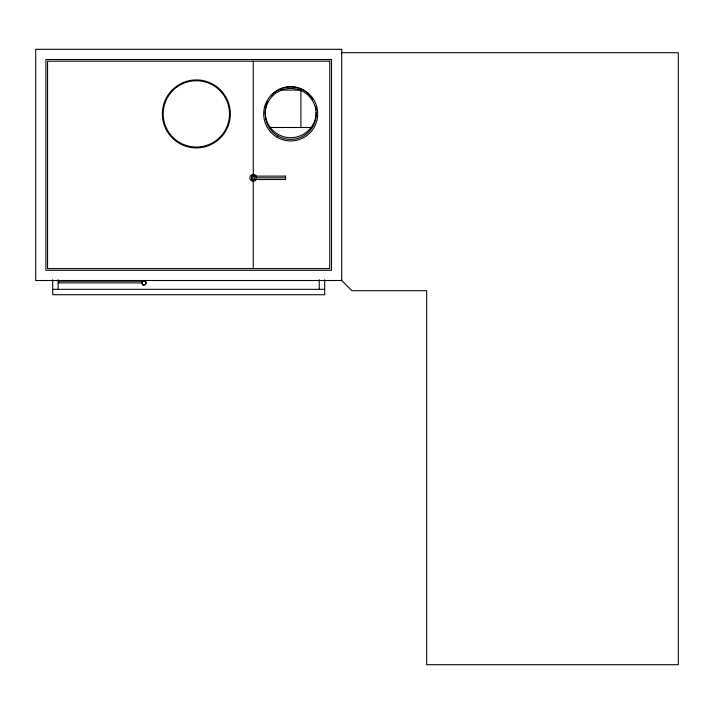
<?xml version="1.0" encoding="UTF-8"?>
<svg xmlns="http://www.w3.org/2000/svg" width="714" height="714" viewBox="0 0 714 714"><rect width="100%" height="100%" fill="white"/><g stroke="black" fill="none" stroke-linecap="round" stroke-linejoin="round"><path stroke-width="1.07" d="M324.7 289.331L52.702 289.331M341.64 52.702L678.3 52.702L678.3 664.698L426.704 664.698L426.704 290.696L351.904 290.696L341.319 280.12M281.102 90.098L299.8 90.098M270.097 127.503L310.804 127.503M251.551 177.822L285.555 177.822M58.646 281.182L141.952 281.182M324.7 279.709L324.7 294.73L52.702 294.73L52.702 279.709M319.256 279.709L319.256 289.331M300.897 90.098L300.897 127.503M254.952 176.117L254.952 176.617M254.952 179.018L254.952 179.517M253.256 61.199L253.256 174.939M253.256 180.508L253.256 268.598M141.952 280.504L141.952 282.878L58.646 282.878L58.646 280.504M58.137 279.709L58.137 289.331M316.204 112.196A25.499 25.499 0 0 1 287.367 137.481A25.499 25.499 0 0 1 266.072 105.601M266.376 104.539A25.499 25.499 0 0 1 267.589 101.415M271.168 95.801A25.499 25.499 0 0 1 308.734 94.168M309.492 94.971A25.499 25.499 0 0 1 312.786 99.451M315.597 106.672A25.499 25.499 0 0 1 316.106 109.983M254.479 179.027A1.696 1.696 0 0 1 252.078 179.027M251.64 178.268A1.696 1.696 0 0 1 251.64 177.384M252.078 176.626A1.696 1.696 0 0 1 254.479 176.626M256.513 178.866A3.4 3.4 0 0 1 251.194 180.517A3.4 3.4 0 0 1 251.471 174.948A3.4 3.4 0 0 1 256.603 177.108M142.97 284.306A2.044 2.044 0 0 1 142.318 281.37A2.044 2.044 0 0 1 145.299 280.977A2.044 2.044 0 0 1 145.433 283.985M144.514 284.511A2.044 2.044 0 0 1 143.46 284.511M252.934 174.421L253.586 174.421L252.934 174.421M252.934 181.222L253.586 181.222L252.934 181.222M341.703 49.302L35.7 49.302L35.7 280.504L341.703 280.504L341.703 49.302M331.501 59.503L45.901 59.503L45.901 270.303L331.501 270.303L331.501 59.503M329.752 61.199L47.552 61.199L47.552 268.598L329.752 268.598L329.752 61.199M285.555 176.117L251.551 176.117L251.551 179.517L285.555 179.517L285.555 176.117M179.776 142.613A33.147 33.147 0 0 0 229.497 113.901A33.147 33.147 0 0 0 179.776 85.189A33.147 33.147 0 0 0 179.776 142.613M142.97 284.984A2.044 2.044 0 0 0 146.031 283.217A2.044 2.044 0 0 0 142.97 281.45A2.044 2.044 0 0 0 142.97 284.984M179.348 143.344A34.004 34.004 0 0 0 230.354 113.901A34.004 34.004 0 0 0 179.348 84.457A34.004 34.004 0 0 0 179.348 143.344M277.184 137.311A27.034 27.034 0 0 0 317.73 113.901A27.034 27.034 0 0 0 277.184 90.491A27.034 27.034 0 0 0 277.184 137.311M277.951 135.981A25.499 25.499 0 0 0 316.204 113.901A25.499 25.499 0 0 0 277.951 91.82A25.499 25.499 0 0 0 277.951 135.981"/></g></svg>
